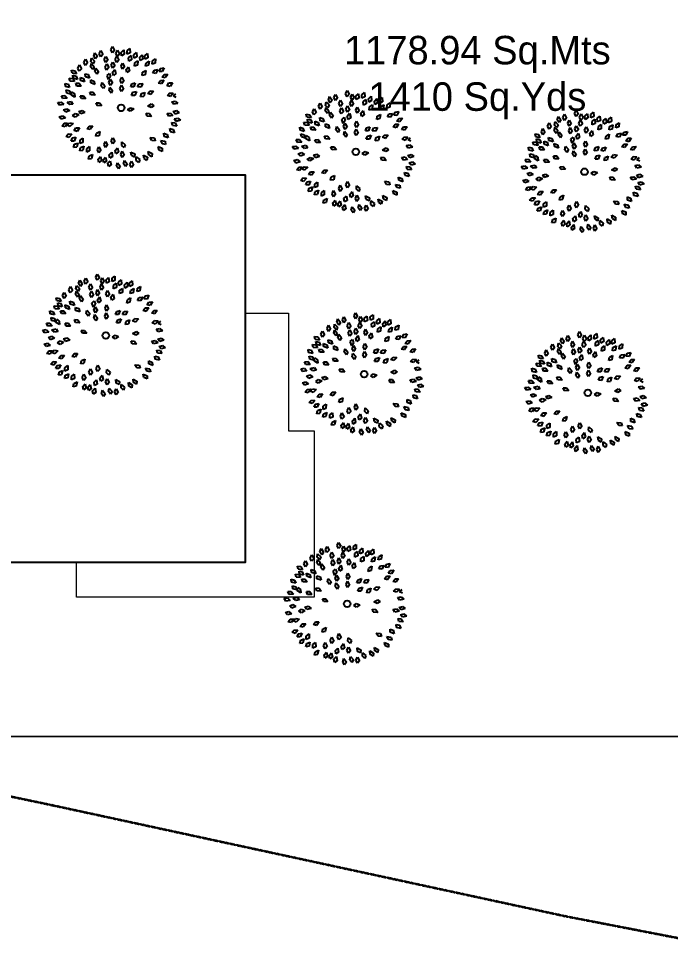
# Model space of a CAD drawing. Header units: millimetres. Extents: x -176651 to 388869, y -469666 to 486614.
# Drawn here: x 226914 to 249795, y 8075 to 40998 of the extents above; entities that cross this region are included whole.
import ezdxf

# ---------------------------------------------------------------- set-up
doc = ezdxf.new("R2010")
doc.units = ezdxf.units.MM
doc.header["$PDMODE"] = 35
doc.header["$PDSIZE"] = 0.1
doc.linetypes.add('HIDDEN', pattern=[9.525, 6.35, -3.175])
doc.linetypes.add('Site boundary$0$DASHDOT', pattern=[25.4, 12.7, -6.35, 0, -6.35])
doc.layers.get('Defpoints').update_dxf_attribs({"color": 252})
doc.layers.add('A- FURNITURE', color=252, linetype='Continuous', lineweight=0)
doc.layers.add('L-TREEEES', color=8, linetype='Continuous', lineweight=25)
for name, color, linetype in [('ad-Dimension', 8, 'Continuous'), ('ad-Plinth', 8, 'Continuous'), ('ad-Plot Areas-Sq.Mts', 8, 'Continuous'), ('ad-Plot Areas-Sq.Yds', 8, 'Continuous'), ('ad-Plot Boundary', 8, 'Continuous'), ('ad-Verandah', 8, 'Continuous')]:
    doc.layers.add(name, color=color, linetype=linetype)
doc.layers.add('Site boundary$0$ad-Site Boundary', color=1, linetype='Site boundary$0$DASHDOT', lineweight=35, true_color=0xff0000)
doc.styles.add('MtX_Century_Gothic', font='GOTHIC.TTF')
doc.styles.get("Standard").update_dxf_attribs({"font": 'arial.ttf'})
doc.dimstyles.new('Copy of A-100-DIM-INT (MM-FT)', dxfattribs={"dimscale": 500, "dimtxt": 2.4, "dimasz": 1, "dimexe": 0, "dimexo": 0, "dimgap": 1, "dimtad": 0, "dimdec": 0, "dimlfac": 0.03937, "dimdsep": 46, "dimlunit": 3, "dimtxsty": 'Standard', "dimblk": 'ARCHTICK', "dimcen": 0.025, "dimclrd": 256, "dimclre": 256, "dimclrt": 256, "dimazin": 2, "dimtfac": 1, "dimtdec": 0, "dimtix": 1, "dimtmove": 2, "dimatfit": 3, "dimldrblk": 'ARCHTICK', "dimfxl": 1, "dimtolj": 1, "dimtzin": 0, "dimarcsym": 0})

# ---------------------------------------------------------------- blocks, each defined once
blk = doc.blocks.new('Site boundary')
at = {"layer": 'Site boundary$0$ad-Site Boundary', "ltscale": 1.5}
blk.add_lwpolyline([(205453, 18161), (228276, 13342), (246130, 9481), (252990, 8151), (266913, 5191), (284265, 1493), (292305, 0), (292377, 8340), (292507, 24173), (292566, 37776), (292507, 61799), (292788, 94821), (292749, 109415), (293081, 117632)], dxfattribs=at)
blk = doc.blocks.new('A$Cbbea0351')
at = {"layer": 'ad-Plot Areas-Sq.Mts', "linetype": 'Continuous', "insert": (-124558, -426869), "char_height": 1000, "width": 9668.74, "attachment_point": 5, "style": 'MtX_Century_Gothic', "bg_fill": 2}
blk.add_mtext('1178.94 Sq.Mts', dxfattribs=at)
at = {"layer": 'ad-Plot Areas-Sq.Yds', "linetype": 'Continuous', "insert": (-124558, -428501), "char_height": 1000, "width": 7884.16, "attachment_point": 5, "style": 'MtX_Century_Gothic', "bg_fill": 2}
blk.add_mtext('1410 Sq.Yds', dxfattribs=at)
blk = doc.blocks.new('zw$A88E')
at = {"layer": 'ad-Plot Boundary', "ltscale": 5}
blk.add_lwpolyline([(-150934, -450816), (-139301, -453272), (-121446, -457132), (-117254, -457945), (-117254, -419409), (-150934, -419409)], close=True, dxfattribs=at)
blk = doc.blocks.new('_ArchTick')
at = {"color": 0, "linetype": 'ByBlock', "const_width": 0.15}
blk.add_lwpolyline([(-0.5, -0.5), (0.5, 0.5)], dxfattribs=at)
blk = doc.blocks.new('*D13')
at = {"layer": 'ad-Dimension', "lineweight": -2, "transparency": 16777216}
for p, q in [((0, 0), (1103, 0)), ((1103, 0), (1103, -1419)), ((1103, -6100), (1103, -4681)), ((0, -6100), (1103, -6100))]:
    blk.add_line(p, q, dxfattribs=at)
at = {"layer": 'Defpoints', "color": 0, "ltscale": 5, "transparency": 16777216}
for p in [(0, 0), (0, -6100), (1103, -6100)]:
    blk.add_point(p, dxfattribs=at)
at = {"layer": 'ad-Dimension', "lineweight": -2, "ltscale": 5, "transparency": 16777216, "xscale": 200, "yscale": 200, "zscale": 200}
for p, rotation in [((1103, 0), 90), ((1103, -6100), 270)]:
    blk.add_blockref('_ArchTick', p, dxfattribs=dict(at, rotation=rotation))
at = {"layer": 'ad-Dimension', "ltscale": 5, "transparency": 16777216, "insert": (1103, -3050), "char_height": 480, "attachment_point": 5, "rotation": 90}
blk.add_mtext("\\A1;20' [6100]", dxfattribs=at)
blk = doc.blocks.new('*D14')
at = {"layer": 'ad-Dimension', "linetype": 'HIDDEN', "lineweight": -2, "transparency": 16777216}
blk.add_line((-6100, 0), (-6100, 1032), dxfattribs=at)
at = {"layer": 'ad-Dimension', "lineweight": -2, "transparency": 16777216}
for p, q in [((-6100, 1032), (-4681, 1032)), ((0, 1032), (-1419, 1032)), ((0, 0), (0, 1032))]:
    blk.add_line(p, q, dxfattribs=at)
at = {"layer": 'Defpoints', "color": 0, "ltscale": 5, "transparency": 16777216}
for p in [(-6100, 1032), (-6100, 0), (0, 0)]:
    blk.add_point(p, dxfattribs=at)
at = {"layer": 'ad-Dimension', "lineweight": -2, "ltscale": 5, "transparency": 16777216, "xscale": 200, "yscale": 200, "zscale": 200, "rotation": 180}
blk.add_blockref('_ArchTick', (-6100, 1032), dxfattribs=at)
at = {"layer": 'ad-Dimension', "lineweight": -2, "ltscale": 5, "transparency": 16777216, "xscale": 200, "yscale": 200, "zscale": 200}
blk.add_blockref('_ArchTick', (0, 1032), dxfattribs=at)
at = {"layer": 'ad-Dimension', "ltscale": 5, "transparency": 16777216, "insert": (-3050, 1032), "char_height": 480, "attachment_point": 5}
blk.add_mtext("\\A1;20' [6100]", dxfattribs=at)
blk = doc.blocks.new('zw$1D4B')
at = {"ltscale": 5}
blk.add_lwpolyline([(36699, -332204), (70379, -332207)], dxfattribs=at)
blk = doc.blocks.new('qerfefr')
at = {"layer": 'L-TREEEES', "color": 70, "ltscale": 1.622888}
for p, q in [((260795.574, 1945721.597, 129.914), (260795.656, 1945721.692, 129.914)), ((260795.656, 1945721.692, 129.914), (260795.689, 1945721.543, 129.914)), ((260795.818, 1945721.563, 129.914), (260795.87, 1945721.677, 129.914)), ((260795.071, 1945721.337, 129.914), (260795.077, 1945721.446, 129.914)), ((260795.209, 1945721.273, 129.914), (260795.071, 1945721.337, 129.914)), ((260795.077, 1945721.446, 129.914), (260795.184, 1945721.395, 129.914)), ((260795.184, 1945721.395, 129.914), (260795.209, 1945721.273, 129.914)), ((260795.311, 1945721.46, 129.914), (260795.393, 1945721.554, 129.914)), ((260795.335, 1945721.344, 129.914), (260795.311, 1945721.46, 129.914)), ((260795.426, 1945721.405, 129.914), (260795.335, 1945721.344, 129.914)), ((260795.393, 1945721.554, 129.914), (260795.426, 1945721.405, 129.914)), ((260795.598, 1945721.482, 129.914), (260795.574, 1945721.597, 129.914)), ((260795.689, 1945721.543, 129.914), (260795.598, 1945721.482, 129.914)), ((260795.756, 1945721.379, 129.914), (260795.82, 1945721.487, 129.914)), ((260795.801, 1945721.27, 129.914), (260795.756, 1945721.379, 129.914)), ((260795.879, 1945721.347, 129.914), (260795.801, 1945721.27, 129.914)), ((260795.875, 1945721.46, 129.914), (260795.818, 1945721.563, 129.914)), ((260795.82, 1945721.487, 129.914), (260795.879, 1945721.347, 129.914)), ((260794.723, 1945720.952, 129.914), (260794.737, 1945721.06, 129.914)), ((260794.857, 1945720.878, 129.914), (260794.723, 1945720.952, 129.914)), ((260794.737, 1945721.06, 129.914), (260794.84, 1945721.003, 129.914)), ((260794.84, 1945721.003, 129.914), (260794.857, 1945720.878, 129.914)), ((260794.931, 1945721.195, 129.914), (260795.041, 1945721.151, 129.914)), ((260794.932, 1945721.085, 129.914), (260794.931, 1945721.195, 129.914)), ((260795.074, 1945721.03, 129.914), (260794.932, 1945721.085, 129.914)), ((260795.041, 1945721.151, 129.914), (260795.074, 1945721.03, 129.914)), ((260795.065, 1945721.155, 129.914), (260795.08, 1945721.263, 129.914)), ((260795.197, 1945721.08, 129.914), (260795.065, 1945721.155, 129.914)), ((260795.08, 1945721.263, 129.914), (260795.182, 1945721.204, 129.914)), ((260795.101, 1945720.969, 129.914), (260795.214, 1945720.935, 129.914)), ((260795.111, 1945720.86, 129.914), (260795.101, 1945720.969, 129.914)), ((260795.182, 1945721.204, 129.914), (260795.197, 1945721.08, 129.914)), ((260795.291, 1945721.015, 129.914), (260795.317, 1945721.121, 129.914)), ((260795.415, 1945720.927, 129.914), (260795.291, 1945721.015, 129.914)), ((260795.317, 1945721.121, 129.914), (260795.413, 1945721.052, 129.914)), ((260795.413, 1945721.052, 129.914), (260795.415, 1945720.927, 129.914)), ((260795.488, 1945721.095, 129.914), (260795.507, 1945721.203, 129.914)), ((260795.618, 1945721.015, 129.914), (260795.488, 1945721.095, 129.914)), ((260795.507, 1945721.203, 129.914), (260795.607, 1945721.14, 129.914)), ((260795.607, 1945721.14, 129.914), (260795.618, 1945721.015, 129.914)), ((260795.616, 1945720.836, 129.914), (260795.643, 1945720.942, 129.914)), ((260795.643, 1945720.942, 129.914), (260795.738, 1945720.872, 129.914)), ((260794.508, 1945720.674, 129.914), (260794.623, 1945720.649, 129.914)), ((260794.527, 1945720.566, 129.914), (260794.508, 1945720.674, 129.914)), ((260794.623, 1945720.649, 129.914), (260794.676, 1945720.536, 129.914)), ((260794.704, 1945720.716, 129.914), (260794.719, 1945720.824, 129.914)), ((260794.837, 1945720.641, 129.914), (260794.704, 1945720.716, 129.914)), ((260794.719, 1945720.824, 129.914), (260794.822, 1945720.765, 129.914)), ((260794.822, 1945720.765, 129.914), (260794.837, 1945720.641, 129.914)), ((260794.836, 1945720.616, 129.914), (260794.882, 1945720.715, 129.914)), ((260794.94, 1945720.506, 129.914), (260794.836, 1945720.616, 129.914)), ((260794.882, 1945720.715, 129.914), (260794.962, 1945720.629, 129.914)), ((260794.962, 1945720.629, 129.914), (260794.94, 1945720.506, 129.914)), ((260795.257, 1945720.818, 129.914), (260795.111, 1945720.86, 129.914)), ((260795.214, 1945720.935, 129.914), (260795.257, 1945720.818, 129.914)), ((260795.74, 1945720.747, 129.914), (260795.616, 1945720.836, 129.914)), ((260795.738, 1945720.872, 129.914), (260795.74, 1945720.747, 129.914)), ((260794.321, 1945720.471, 129.914), (260794.439, 1945720.458, 129.914)), ((260794.351, 1945720.366, 129.914), (260794.321, 1945720.471, 129.914)), ((260794.503, 1945720.351, 129.914), (260794.351, 1945720.366, 129.914)), ((260794.439, 1945720.458, 129.914), (260794.503, 1945720.351, 129.914)), ((260794.676, 1945720.536, 129.914), (260794.527, 1945720.566, 129.914)), ((260794.7, 1945720.297, 129.914), (260794.633, 1945720.403, 129.914)), ((260794.633, 1945720.403, 129.914), (260794.785, 1945720.392, 129.914)), ((260794.817, 1945720.287, 129.914), (260794.7, 1945720.297, 129.914)), ((260794.785, 1945720.392, 129.914), (260794.817, 1945720.287, 129.914)), ((260795.141, 1945720.498, 129.914), (260795.255, 1945720.469, 129.914)), ((260795.155, 1945720.39, 129.914), (260795.141, 1945720.498, 129.914)), ((260795.303, 1945720.353, 129.914), (260795.155, 1945720.39, 129.914)), ((260795.255, 1945720.469, 129.914), (260795.303, 1945720.353, 129.914)), ((260795.498, 1945720.537, 129.914), (260795.61, 1945720.5, 129.914)), ((260795.505, 1945720.428, 129.914), (260795.498, 1945720.537, 129.914)), ((260795.65, 1945720.382, 129.914), (260795.505, 1945720.428, 129.914)), ((260795.61, 1945720.5, 129.914), (260795.65, 1945720.382, 129.914)), ((260794.237, 1945719.982, 129.914), (260794.355, 1945719.986, 129.914)), ((260794.282, 1945719.882, 129.914), (260794.237, 1945719.982, 129.914)), ((260794.355, 1945719.986, 129.914), (260794.434, 1945719.888, 129.914)), ((260794.444, 1945720.172, 129.914), (260794.561, 1945720.184, 129.914)), ((260794.495, 1945720.075, 129.914), (260794.444, 1945720.172, 129.914)), ((260794.646, 1945720.092, 129.914), (260794.495, 1945720.075, 129.914)), ((260794.561, 1945720.184, 129.914), (260794.646, 1945720.092, 129.914)), ((260794.947, 1945719.983, 129.914), (260795.065, 1945719.986, 129.914)), ((260794.99, 1945719.883, 129.914), (260794.947, 1945719.983, 129.914)), ((260795.065, 1945719.986, 129.914), (260795.143, 1945719.888, 129.914)), ((260794.247, 1945719.639, 129.914), (260794.337, 1945719.715, 129.914)), ((260794.344, 1945719.588, 129.914), (260794.247, 1945719.639, 129.914)), ((260794.434, 1945719.888, 129.914), (260794.282, 1945719.882, 129.914)), ((260794.337, 1945719.715, 129.914), (260794.459, 1945719.687, 129.914)), ((260794.459, 1945719.687, 129.914), (260794.344, 1945719.588, 129.914)), ((260794.424, 1945719.626, 129.914), (260794.528, 1945719.682, 129.914)), ((260794.508, 1945719.556, 129.914), (260794.424, 1945719.626, 129.914)), ((260794.641, 1945719.63, 129.914), (260794.508, 1945719.556, 129.914)), ((260794.528, 1945719.682, 129.914), (260794.641, 1945719.63, 129.914)), ((260794.701, 1945719.906, 129.914), (260794.813, 1945719.944, 129.914)), ((260794.773, 1945719.823, 129.914), (260794.701, 1945719.906, 129.914)), ((260794.917, 1945719.873, 129.914), (260794.773, 1945719.823, 129.914)), ((260794.813, 1945719.944, 129.914), (260794.917, 1945719.873, 129.914)), ((260795.143, 1945719.888, 129.914), (260794.99, 1945719.883, 129.914)), ((260794.284, 1945719.25, 129.914), (260794.382, 1945719.315, 129.914)), ((260794.382, 1945719.315, 129.914), (260794.5, 1945719.273, 129.914)), ((260794.608, 1945719.374, 129.914), (260794.699, 1945719.448, 129.914)), ((260794.703, 1945719.321, 129.914), (260794.608, 1945719.374, 129.914)), ((260794.699, 1945719.448, 129.914), (260794.821, 1945719.418, 129.914)), ((260794.821, 1945719.418, 129.914), (260794.703, 1945719.321, 129.914)), ((260795.072, 1945719.315, 129.914), (260795.165, 1945719.388, 129.914)), ((260795.167, 1945719.26, 129.914), (260795.072, 1945719.315, 129.914)), ((260795.165, 1945719.388, 129.914), (260795.286, 1945719.355, 129.914)), ((260795.286, 1945719.355, 129.914), (260795.167, 1945719.26, 129.914)), ((260794.5, 1945719.273, 129.914), (260794.373, 1945719.188, 129.914))]:
    blk.add_line(p, q, dxfattribs=at)
at = {"layer": 'L-TREEEES', "color": 104, "ltscale": 1.622888}
for p, q in [((260795.87, 1945721.677, 129.914), (260795.944, 1945721.544, 129.914)), ((260795.962, 1945721.719, 129.914), (260796.032, 1945721.823, 129.914)), ((260796, 1945721.608, 129.914), (260795.962, 1945721.719, 129.914)), ((260796.083, 1945721.68, 129.914), (260796, 1945721.608, 129.914)), ((260796.032, 1945721.823, 129.914), (260796.083, 1945721.68, 129.914)), ((260796.173, 1945721.748, 129.914), (260796.255, 1945721.842, 129.914)), ((260796.197, 1945721.633, 129.914), (260796.173, 1945721.748, 129.914)), ((260796.288, 1945721.694, 129.914), (260796.197, 1945721.633, 129.914)), ((260796.255, 1945721.842, 129.914), (260796.288, 1945721.694, 129.914)), ((260795.855, 1945721.186, 129.914), (260795.92, 1945721.293, 129.914)), ((260795.944, 1945721.544, 129.914), (260795.875, 1945721.46, 129.914)), ((260795.92, 1945721.293, 129.914), (260795.978, 1945721.152, 129.914)), ((260796.247, 1945721.244, 129.914), (260796.329, 1945721.339, 129.914)), ((260796.283, 1945721.505, 129.914), (260796.365, 1945721.6, 129.914)), ((260796.307, 1945721.39, 129.914), (260796.283, 1945721.505, 129.914)), ((260796.398, 1945721.451, 129.914), (260796.307, 1945721.39, 129.914)), ((260796.329, 1945721.339, 129.914), (260796.362, 1945721.19, 129.914)), ((260796.365, 1945721.6, 129.914), (260796.398, 1945721.451, 129.914)), ((260795.898, 1945721.076, 129.914), (260795.855, 1945721.186, 129.914)), ((260795.978, 1945721.152, 129.914), (260795.898, 1945721.076, 129.914)), ((260796.237, 1945720.939, 129.914), (260796.335, 1945720.988, 129.914)), ((260796.271, 1945721.129, 129.914), (260796.247, 1945721.244, 129.914)), ((260796.362, 1945721.19, 129.914), (260796.271, 1945721.129, 129.914)), ((260796.335, 1945720.988, 129.914), (260796.344, 1945720.87, 129.914)), ((260795.94, 1945720.635, 129.914), (260796, 1945720.745, 129.914)), ((260795.989, 1945720.528, 129.914), (260795.94, 1945720.635, 129.914)), ((260796, 1945720.745, 129.914), (260796.065, 1945720.607, 129.914)), ((260796.234, 1945720.683, 129.914), (260796.31, 1945720.782, 129.914)), ((260796.265, 1945720.569, 129.914), (260796.234, 1945720.683, 129.914)), ((260796.25, 1945720.787, 129.914), (260796.237, 1945720.939, 129.914)), ((260796.344, 1945720.87, 129.914), (260796.25, 1945720.787, 129.914)), ((260796.352, 1945720.636, 129.914), (260796.265, 1945720.569, 129.914)), ((260796.31, 1945720.782, 129.914), (260796.352, 1945720.636, 129.914)), ((260796.065, 1945720.607, 129.914), (260795.989, 1945720.528, 129.914)), ((260795.614, 1945720.107, 129.914), (260795.729, 1945720.082, 129.914)), ((260795.633, 1945720, 129.914), (260795.614, 1945720.107, 129.914)), ((260795.782, 1945719.969, 129.914), (260795.633, 1945720, 129.914)), ((260795.729, 1945720.082, 129.914), (260795.782, 1945719.969, 129.914)), ((260794.373, 1945719.188, 129.914), (260794.284, 1945719.25, 129.914)), ((260794.41, 1945719.051, 129.914), (260794.486, 1945719.142, 129.914)), ((260794.514, 1945719.018, 129.914), (260794.41, 1945719.051, 129.914)), ((260794.486, 1945719.142, 129.914), (260794.611, 1945719.135, 129.914)), ((260794.611, 1945719.135, 129.914), (260794.514, 1945719.018, 129.914)), ((260794.69, 1945718.884, 129.914), (260794.725, 1945718.996, 129.914)), ((260794.439, 1945718.805, 129.914), (260794.499, 1945718.906, 129.914)), ((260794.547, 1945718.788, 129.914), (260794.439, 1945718.805, 129.914)), ((260794.499, 1945718.906, 129.914), (260794.623, 1945718.92, 129.914)), ((260794.623, 1945718.92, 129.914), (260794.547, 1945718.788, 129.914)), ((260794.616, 1945718.635, 129.914), (260794.672, 1945718.738, 129.914)), ((260794.672, 1945718.738, 129.914), (260794.796, 1945718.757, 129.914)), ((260794.799, 1945718.893, 129.914), (260794.69, 1945718.884, 129.914)), ((260794.796, 1945718.757, 129.914), (260794.725, 1945718.622, 129.914)), ((260794.725, 1945718.622, 129.914), (260794.616, 1945718.635, 129.914))]:
    blk.add_line(p, q, dxfattribs=at)
at = {"layer": 'L-TREEEES', "color": 96, "ltscale": 1.622888}
for p, q in [((260796.604, 1945721.774, 129.914), (260796.686, 1945721.869, 129.914)), ((260796.628, 1945721.659, 129.914), (260796.604, 1945721.774, 129.914)), ((260796.719, 1945721.72, 129.914), (260796.628, 1945721.659, 129.914)), ((260796.686, 1945721.869, 129.914), (260796.719, 1945721.72, 129.914)), ((260796.738, 1945721.606, 129.914), (260796.821, 1945721.7, 129.914)), ((260796.762, 1945721.49, 129.914), (260796.738, 1945721.606, 129.914)), ((260796.821, 1945721.7, 129.914), (260796.853, 1945721.551, 129.914)), ((260796.926, 1945721.591, 129.914), (260797.037, 1945721.65, 129.914)), ((260797.037, 1945721.65, 129.914), (260797.015, 1945721.5, 129.914)), ((260797.145, 1945721.591, 129.914), (260797.26, 1945721.641, 129.914)), ((260797.26, 1945721.641, 129.914), (260797.226, 1945721.493, 129.914)), ((260796.47, 1945721.247, 129.914), (260796.551, 1945721.342, 129.914)), ((260796.551, 1945721.342, 129.914), (260796.585, 1945721.193, 129.914)), ((260796.66, 1945721.405, 129.914), (260796.743, 1945721.499, 129.914)), ((260796.683, 1945721.29, 129.914), (260796.66, 1945721.405, 129.914)), ((260796.774, 1945721.35, 129.914), (260796.683, 1945721.29, 129.914)), ((260796.743, 1945721.499, 129.914), (260796.774, 1945721.35, 129.914)), ((260796.853, 1945721.551, 129.914), (260796.762, 1945721.49, 129.914)), ((260796.908, 1945721.475, 129.914), (260796.926, 1945721.591, 129.914)), ((260797.015, 1945721.5, 129.914), (260796.908, 1945721.475, 129.914)), ((260797.102, 1945721.225, 129.914), (260797.127, 1945721.34, 129.914)), ((260797.117, 1945721.477, 129.914), (260797.145, 1945721.591, 129.914)), ((260797.226, 1945721.493, 129.914), (260797.117, 1945721.477, 129.914)), ((260797.127, 1945721.34, 129.914), (260797.24, 1945721.393, 129.914)), ((260797.24, 1945721.393, 129.914), (260797.21, 1945721.243, 129.914)), ((260797.31, 1945721.279, 129.914), (260797.33, 1945721.395, 129.914)), ((260797.417, 1945721.302, 129.914), (260797.31, 1945721.279, 129.914)), ((260797.33, 1945721.395, 129.914), (260797.442, 1945721.452, 129.914)), ((260797.442, 1945721.452, 129.914), (260797.417, 1945721.302, 129.914)), ((260797.509, 1945721.259, 129.914), (260797.619, 1945721.32, 129.914)), ((260796.453, 1945720.881, 129.914), (260796.454, 1945720.999, 129.914)), ((260796.454, 1945720.999, 129.914), (260796.554, 1945721.074, 129.914)), ((260796.495, 1945721.132, 129.914), (260796.47, 1945721.247, 129.914)), ((260796.585, 1945721.193, 129.914), (260796.495, 1945721.132, 129.914)), ((260796.554, 1945721.074, 129.914), (260796.555, 1945720.922, 129.914)), ((260796.792, 1945721.122, 129.914), (260796.875, 1945721.216, 129.914)), ((260796.817, 1945721.007, 129.914), (260796.792, 1945721.122, 129.914)), ((260796.908, 1945721.068, 129.914), (260796.817, 1945721.007, 129.914)), ((260796.875, 1945721.216, 129.914), (260796.908, 1945721.068, 129.914)), ((260796.934, 1945720.853, 129.914), (260796.939, 1945720.97, 129.914)), ((260796.939, 1945720.97, 129.914), (260797.042, 1945721.041, 129.914)), ((260797.042, 1945721.041, 129.914), (260797.037, 1945720.889, 129.914)), ((260797.21, 1945721.243, 129.914), (260797.102, 1945721.225, 129.914)), ((260797.254, 1945721.004, 129.914), (260797.292, 1945721.115, 129.914)), ((260797.363, 1945721.01, 129.914), (260797.254, 1945721.004, 129.914)), ((260797.292, 1945721.115, 129.914), (260797.411, 1945721.154, 129.914)), ((260797.411, 1945721.154, 129.914), (260797.363, 1945721.01, 129.914)), ((260797.493, 1945721.142, 129.914), (260797.509, 1945721.259, 129.914)), ((260797.599, 1945721.168, 129.914), (260797.493, 1945721.142, 129.914)), ((260796.555, 1945720.922, 129.914), (260796.453, 1945720.881, 129.914)), ((260796.636, 1945720.647, 129.914), (260796.718, 1945720.741, 129.914)), ((260796.66, 1945720.531, 129.914), (260796.636, 1945720.647, 129.914)), ((260796.718, 1945720.741, 129.914), (260796.751, 1945720.592, 129.914)), ((260797.037, 1945720.889, 129.914), (260796.934, 1945720.853, 129.914)), ((260797.422, 1945720.616, 129.914), (260797.468, 1945720.725, 129.914)), ((260797.531, 1945720.614, 129.914), (260797.422, 1945720.616, 129.914)), ((260797.468, 1945720.725, 129.914), (260797.59, 1945720.755, 129.914)), ((260796.162, 1945720.41, 129.914), (260796.223, 1945720.519, 129.914)), ((260796.209, 1945720.302, 129.914), (260796.162, 1945720.41, 129.914)), ((260796.286, 1945720.38, 129.914), (260796.209, 1945720.302, 129.914)), ((260796.223, 1945720.519, 129.914), (260796.286, 1945720.38, 129.914)), ((260796.551, 1945720.379, 129.914), (260796.633, 1945720.473, 129.914)), ((260796.576, 1945720.263, 129.914), (260796.551, 1945720.379, 129.914)), ((260796.666, 1945720.324, 129.914), (260796.576, 1945720.263, 129.914)), ((260796.633, 1945720.473, 129.914), (260796.666, 1945720.324, 129.914)), ((260796.751, 1945720.592, 129.914), (260796.66, 1945720.531, 129.914)), ((260796.93, 1945720.332, 129.914), (260796.999, 1945720.428, 129.914)), ((260797.036, 1945720.306, 129.914), (260796.93, 1945720.332, 129.914)), ((260796.999, 1945720.428, 129.914), (260797.124, 1945720.431, 129.914)), ((260797.124, 1945720.431, 129.914), (260797.036, 1945720.306, 129.914)), ((260797.164, 1945720.272, 129.914), (260797.247, 1945720.355, 129.914)), ((260797.247, 1945720.355, 129.914), (260797.371, 1945720.338, 129.914)), ((260797.371, 1945720.338, 129.914), (260797.265, 1945720.229, 129.914)), ((260796.883, 1945720.041, 129.914), (260796.957, 1945720.133, 129.914)), ((260796.988, 1945720.009, 129.914), (260796.883, 1945720.041, 129.914)), ((260796.957, 1945720.133, 129.914), (260797.082, 1945720.129, 129.914)), ((260797.082, 1945720.129, 129.914), (260796.988, 1945720.009, 129.914)), ((260797.265, 1945720.229, 129.914), (260797.164, 1945720.272, 129.914)), ((260797.174, 1945719.905, 129.914), (260797.233, 1945720.007, 129.914)), ((260797.233, 1945720.007, 129.914), (260797.358, 1945720.021, 129.914)), ((260797.358, 1945720.021, 129.914), (260797.282, 1945719.889, 129.914)), ((260796.619, 1945719.595, 129.914), (260796.731, 1945719.633, 129.914)), ((260796.731, 1945719.633, 129.914), (260796.834, 1945719.562, 129.914)), ((260796.69, 1945719.512, 129.914), (260796.619, 1945719.595, 129.914)), ((260796.834, 1945719.562, 129.914), (260796.69, 1945719.512, 129.914)), ((260797.22, 1945719.189, 129.914), (260797.215, 1945719.298, 129.914)), ((260797.215, 1945719.298, 129.914), (260797.326, 1945719.259, 129.914)), ((260797.334, 1945719.526, 129.914), (260797.481, 1945719.564, 129.914)), ((260797.431, 1945719.447, 129.914), (260797.334, 1945719.526, 129.914)), ((260797.545, 1945719.475, 129.914), (260797.431, 1945719.447, 129.914)), ((260797.481, 1945719.564, 129.914), (260797.545, 1945719.475, 129.914)), ((260794.725, 1945718.996, 129.914), (260794.842, 1945719.039, 129.914)), ((260794.842, 1945719.039, 129.914), (260794.799, 1945718.893, 129.914)), ((260795.297, 1945718.98, 129.914), (260795.352, 1945719.084, 129.914)), ((260795.406, 1945718.969, 129.914), (260795.297, 1945718.98, 129.914)), ((260795.352, 1945719.084, 129.914), (260795.476, 1945719.104, 129.914)), ((260795.476, 1945719.104, 129.914), (260795.406, 1945718.969, 129.914)), ((260797.365, 1945719.14, 129.914), (260797.22, 1945719.189, 129.914)), ((260797.326, 1945719.259, 129.914), (260797.365, 1945719.14, 129.914)), ((260794.841, 1945718.528, 129.914), (260794.869, 1945718.642, 129.914)), ((260794.869, 1945718.642, 129.914), (260794.984, 1945718.691, 129.914)), ((260794.984, 1945718.691, 129.914), (260794.949, 1945718.543, 129.914)), ((260795.497, 1945718.625, 129.914), (260795.579, 1945718.72, 129.914)), ((260795.579, 1945718.72, 129.914), (260795.612, 1945718.571, 129.914)), ((260795.776, 1945718.681, 129.914), (260795.858, 1945718.776, 129.914)), ((260795.8, 1945718.566, 129.914), (260795.776, 1945718.681, 129.914)), ((260795.858, 1945718.776, 129.914), (260795.891, 1945718.627, 129.914)), ((260794.832, 1945718.275, 129.914), (260794.886, 1945718.379, 129.914)), ((260794.949, 1945718.543, 129.914), (260794.841, 1945718.528, 129.914)), ((260794.886, 1945718.379, 129.914), (260795.01, 1945718.399, 129.914)), ((260795.01, 1945718.399, 129.914), (260794.94, 1945718.264, 129.914)), ((260795.22, 1945718.505, 129.914), (260795.303, 1945718.6, 129.914)), ((260795.245, 1945718.39, 129.914), (260795.22, 1945718.505, 129.914)), ((260795.336, 1945718.451, 129.914), (260795.245, 1945718.39, 129.914)), ((260795.303, 1945718.6, 129.914), (260795.336, 1945718.451, 129.914)), ((260795.521, 1945718.51, 129.914), (260795.497, 1945718.625, 129.914)), ((260795.612, 1945718.571, 129.914), (260795.521, 1945718.51, 129.914)), ((260795.891, 1945718.627, 129.914), (260795.8, 1945718.566, 129.914)), ((260795.816, 1945718.205, 129.914), (260795.818, 1945718.323, 129.914)), ((260795.818, 1945718.323, 129.914), (260795.919, 1945718.398, 129.914)), ((260795.919, 1945718.398, 129.914), (260795.918, 1945718.245, 129.914)), ((260796.087, 1945718.436, 129.914), (260796.13, 1945718.553, 129.914)), ((260796.15, 1945718.337, 129.914), (260796.087, 1945718.436, 129.914)), ((260796.13, 1945718.553, 129.914), (260796.213, 1945718.425, 129.914)), ((260796.213, 1945718.425, 129.914), (260796.15, 1945718.337, 129.914)), ((260794.94, 1945718.264, 129.914), (260794.832, 1945718.275, 129.914)), ((260795.156, 1945718.072, 129.914), (260795.161, 1945718.19, 129.914)), ((260795.259, 1945718.109, 129.914), (260795.156, 1945718.072, 129.914)), ((260795.161, 1945718.19, 129.914), (260795.264, 1945718.261, 129.914)), ((260795.264, 1945718.261, 129.914), (260795.259, 1945718.109, 129.914)), ((260795.318, 1945718.005, 129.914), (260795.326, 1945718.122, 129.914)), ((260795.422, 1945718.039, 129.914), (260795.318, 1945718.005, 129.914)), ((260795.326, 1945718.122, 129.914), (260795.43, 1945718.191, 129.914)), ((260795.43, 1945718.191, 129.914), (260795.422, 1945718.039, 129.914)), ((260795.452, 1945717.957, 129.914), (260795.558, 1945718.023, 129.914)), ((260795.558, 1945718.023, 129.914), (260795.546, 1945717.871, 129.914)), ((260795.567, 1945718.117, 129.914), (260795.581, 1945718.234, 129.914)), ((260795.672, 1945718.145, 129.914), (260795.567, 1945718.117, 129.914)), ((260795.581, 1945718.234, 129.914), (260795.689, 1945718.297, 129.914)), ((260795.689, 1945718.297, 129.914), (260795.672, 1945718.145, 129.914)), ((260795.918, 1945718.245, 129.914), (260795.816, 1945718.205, 129.914)), ((260795.971, 1945718.137, 129.914), (260796.053, 1945718.232, 129.914)), ((260795.995, 1945718.022, 129.914), (260795.971, 1945718.137, 129.914)), ((260796.086, 1945718.083, 129.914), (260795.995, 1945718.022, 129.914)), ((260796.053, 1945718.232, 129.914), (260796.086, 1945718.083, 129.914))]:
    blk.add_line(p, q, dxfattribs=at)
at = {"layer": 'L-TREEEES', "color": 98, "ltscale": 1.622888}
for p, q in [((260797.619, 1945721.32, 129.914), (260797.599, 1945721.168, 129.914)), ((260797.695, 1945721.259, 129.914), (260797.808, 1945721.314, 129.914)), ((260797.808, 1945721.314, 129.914), (260797.78, 1945721.164, 129.914)), ((260797.624, 1945720.906, 129.914), (260797.673, 1945721.014, 129.914)), ((260797.672, 1945721.144, 129.914), (260797.695, 1945721.259, 129.914)), ((260797.78, 1945721.164, 129.914), (260797.672, 1945721.144, 129.914)), ((260797.673, 1945721.014, 129.914), (260797.795, 1945721.042, 129.914)), ((260797.795, 1945721.042, 129.914), (260797.733, 1945720.902, 129.914)), ((260797.869, 1945720.909, 129.914), (260797.912, 1945721.019, 129.914)), ((260797.912, 1945721.019, 129.914), (260798.033, 1945721.052, 129.914)), ((260798.033, 1945721.052, 129.914), (260797.978, 1945720.91, 129.914)), ((260797.59, 1945720.755, 129.914), (260797.531, 1945720.614, 129.914)), ((260797.733, 1945720.902, 129.914), (260797.624, 1945720.906, 129.914)), ((260797.807, 1945720.606, 129.914), (260797.89, 1945720.689, 129.914)), ((260797.978, 1945720.91, 129.914), (260797.869, 1945720.909, 129.914)), ((260797.89, 1945720.689, 129.914), (260798.014, 1945720.672, 129.914)), ((260798.014, 1945720.672, 129.914), (260797.907, 1945720.563, 129.914)), ((260798.036, 1945720.6, 129.914), (260798.115, 1945720.688, 129.914)), ((260798.115, 1945720.688, 129.914), (260798.239, 1945720.678, 129.914)), ((260798.239, 1945720.678, 129.914), (260798.139, 1945720.563, 129.914)), ((260797.907, 1945720.563, 129.914), (260797.807, 1945720.606, 129.914)), ((260797.904, 1945720.21, 129.914), (260797.997, 1945720.283, 129.914)), ((260797.997, 1945720.283, 129.914), (260798.118, 1945720.252, 129.914)), ((260798.139, 1945720.563, 129.914), (260798.036, 1945720.6, 129.914)), ((260798.088, 1945720.372, 129.914), (260798.179, 1945720.446, 129.914)), ((260798.184, 1945720.319, 129.914), (260798.088, 1945720.372, 129.914)), ((260798.179, 1945720.446, 129.914), (260798.301, 1945720.417, 129.914)), ((260798.301, 1945720.417, 129.914), (260798.184, 1945720.319, 129.914)), ((260797.45, 1945719.958, 129.914), (260797.55, 1945720.02, 129.914)), ((260797.538, 1945719.893, 129.914), (260797.45, 1945719.958, 129.914)), ((260797.667, 1945719.975, 129.914), (260797.538, 1945719.893, 129.914)), ((260797.55, 1945720.02, 129.914), (260797.667, 1945719.975, 129.914)), ((260798, 1945720.156, 129.914), (260797.904, 1945720.21, 129.914)), ((260798.118, 1945720.252, 129.914), (260798, 1945720.156, 129.914)), ((260798.173, 1945720.04, 129.914), (260798.264, 1945720.116, 129.914)), ((260798.27, 1945719.989, 129.914), (260798.173, 1945720.04, 129.914)), ((260798.264, 1945720.116, 129.914), (260798.385, 1945720.088, 129.914)), ((260798.385, 1945720.088, 129.914), (260798.27, 1945719.989, 129.914)), ((260797.282, 1945719.889, 129.914), (260797.174, 1945719.905, 129.914)), ((260798.099, 1945719.708, 129.914), (260798.199, 1945719.772, 129.914)), ((260798.188, 1945719.645, 129.914), (260798.099, 1945719.708, 129.914)), ((260798.316, 1945719.728, 129.914), (260798.188, 1945719.645, 129.914)), ((260798.199, 1945719.772, 129.914), (260798.316, 1945719.728, 129.914)), ((260798.296, 1945719.633, 129.914), (260798.402, 1945719.685, 129.914)), ((260798.378, 1945719.56, 129.914), (260798.296, 1945719.633, 129.914)), ((260798.185, 1945719.455, 129.914), (260798.303, 1945719.447, 129.914)), ((260798.219, 1945719.351, 129.914), (260798.185, 1945719.455, 129.914)), ((260798.372, 1945719.343, 129.914), (260798.219, 1945719.351, 129.914)), ((260798.303, 1945719.447, 129.914), (260798.372, 1945719.343, 129.914)), ((260797.917, 1945719.095, 129.914), (260798.034, 1945719.084, 129.914)), ((260797.948, 1945718.99, 129.914), (260797.917, 1945719.095, 129.914)), ((260798.1, 1945718.978, 129.914), (260797.948, 1945718.99, 129.914)), ((260798.034, 1945719.084, 129.914), (260798.1, 1945718.978, 129.914)), ((260798.142, 1945719.109, 129.914), (260798.26, 1945719.111, 129.914)), ((260798.184, 1945719.008, 129.914), (260798.142, 1945719.109, 129.914)), ((260798.336, 1945719.012, 129.914), (260798.184, 1945719.008, 129.914)), ((260798.26, 1945719.111, 129.914), (260798.336, 1945719.012, 129.914)), ((260797.997, 1945718.638, 129.914), (260797.998, 1945718.748, 129.914)), ((260798.138, 1945718.581, 129.914), (260797.997, 1945718.638, 129.914)), ((260797.998, 1945718.748, 129.914), (260798.107, 1945718.703, 129.914)), ((260798.107, 1945718.703, 129.914), (260798.138, 1945718.581, 129.914)), ((260798.12, 1945718.848, 129.914), (260798.238, 1945718.847, 129.914)), ((260798.16, 1945718.746, 129.914), (260798.12, 1945718.848, 129.914)), ((260798.312, 1945718.746, 129.914), (260798.16, 1945718.746, 129.914)), ((260798.238, 1945718.847, 129.914), (260798.312, 1945718.746, 129.914)), ((260797.158, 1945718.325, 129.914), (260797.122, 1945718.445, 129.914)), ((260797.122, 1945718.445, 129.914), (260797.265, 1945718.393, 129.914)), ((260797.268, 1945718.283, 129.914), (260797.158, 1945718.325, 129.914)), ((260797.265, 1945718.393, 129.914), (260797.268, 1945718.283, 129.914)), ((260797.604, 1945718.351, 129.914), (260797.632, 1945718.457, 129.914)), ((260797.728, 1945718.262, 129.914), (260797.604, 1945718.351, 129.914)), ((260797.632, 1945718.457, 129.914), (260797.727, 1945718.387, 129.914)), ((260797.727, 1945718.387, 129.914), (260797.728, 1945718.262, 129.914)), ((260797.864, 1945718.452, 129.914), (260797.878, 1945718.561, 129.914)), ((260797.997, 1945718.378, 129.914), (260797.864, 1945718.452, 129.914)), ((260797.878, 1945718.561, 129.914), (260797.981, 1945718.502, 129.914)), ((260797.981, 1945718.502, 129.914), (260797.997, 1945718.378, 129.914)), ((260796.325, 1945718.002, 129.914), (260796.337, 1945718.127, 129.914)), ((260796.411, 1945717.922, 129.914), (260796.325, 1945718.002, 129.914)), ((260796.337, 1945718.127, 129.914), (260796.45, 1945718.025, 129.914)), ((260796.45, 1945718.025, 129.914), (260796.411, 1945717.922, 129.914)), ((260796.916, 1945717.856, 129.914), (260796.929, 1945717.981, 129.914)), ((260796.929, 1945717.981, 129.914), (260797.042, 1945717.878, 129.914)), ((260797.314, 1945717.931, 129.914), (260797.315, 1945718.056, 129.914)), ((260797.315, 1945718.056, 129.914), (260797.437, 1945717.965, 129.914)), ((260797.48, 1945718.118, 129.914), (260797.456, 1945718.241, 129.914)), ((260797.456, 1945718.241, 129.914), (260797.594, 1945718.175, 129.914)), ((260797.586, 1945718.066, 129.914), (260797.48, 1945718.118, 129.914)), ((260797.594, 1945718.175, 129.914), (260797.586, 1945718.066, 129.914)), ((260795.441, 1945717.84, 129.914), (260795.452, 1945717.957, 129.914)), ((260795.546, 1945717.871, 129.914), (260795.441, 1945717.84, 129.914)), ((260795.722, 1945717.778, 129.914), (260795.789, 1945717.883, 129.914)), ((260795.763, 1945717.667, 129.914), (260795.722, 1945717.778, 129.914)), ((260795.844, 1945717.741, 129.914), (260795.763, 1945717.667, 129.914)), ((260795.789, 1945717.883, 129.914), (260795.844, 1945717.741, 129.914)), ((260795.979, 1945717.788, 129.914), (260796.042, 1945717.897, 129.914)), ((260796.026, 1945717.68, 129.914), (260795.979, 1945717.788, 129.914)), ((260796.103, 1945717.757, 129.914), (260796.026, 1945717.68, 129.914)), ((260796.042, 1945717.897, 129.914), (260796.103, 1945717.757, 129.914)), ((260796.188, 1945717.716, 129.914), (260796.27, 1945717.81, 129.914)), ((260796.212, 1945717.6, 129.914), (260796.188, 1945717.716, 129.914)), ((260796.303, 1945717.661, 129.914), (260796.212, 1945717.6, 129.914)), ((260796.27, 1945717.81, 129.914), (260796.303, 1945717.661, 129.914)), ((260796.44, 1945717.791, 129.914), (260796.476, 1945717.91, 129.914)), ((260796.509, 1945717.695, 129.914), (260796.44, 1945717.791, 129.914)), ((260796.476, 1945717.91, 129.914), (260796.567, 1945717.788, 129.914)), ((260796.567, 1945717.788, 129.914), (260796.509, 1945717.695, 129.914)), ((260796.723, 1945717.78, 129.914), (260796.74, 1945717.904, 129.914)), ((260796.806, 1945717.696, 129.914), (260796.723, 1945717.78, 129.914)), ((260796.74, 1945717.904, 129.914), (260796.849, 1945717.796, 129.914)), ((260796.849, 1945717.796, 129.914), (260796.806, 1945717.696, 129.914)), ((260797.003, 1945717.776, 129.914), (260796.916, 1945717.856, 129.914)), ((260797.042, 1945717.878, 129.914), (260797.003, 1945717.776, 129.914)), ((260797.408, 1945717.86, 129.914), (260797.314, 1945717.931, 129.914)), ((260797.437, 1945717.965, 129.914), (260797.408, 1945717.86, 129.914))]:
    blk.add_line(p, q, dxfattribs=at)
at = {"layer": 'L-TREEEES', "color": 96, "ltscale": 1.622888}
blk.add_circle((260796.41, 1945719.71, 129.914), 0.116, dxfattribs=at)
blk = doc.blocks.new('zw$1761')
at = {"color": 6, "xscale": 39.3712485404797, "yscale": 39.3712485404797, "zscale": 39.3712485404797, "rotation": 15.20137085992779}
for p in [(10180529.2, -76620655.6, 14432.5), (10180853.7, -76620716.3, 34011.3), (10181170.2, -76620743.7, 33987.9), (10180508.2, -76620970.2, 34006.2), (10180865.3, -76621023.6, 33988.5), (10181174.8, -76621049.6, 33966.2), (10180841.9, -76621341.2, 34000.7)]:
    blk.add_blockref('qerfefr', p, dxfattribs=at)
blk = doc.blocks.new('zw$F00C')
at = {"layer": 'ad-Plinth', "ltscale": 5}
blk.add_lwpolyline([(0, 13620), (12120, 13620), (12120, 0), (0, 0), (0, 4745), (2830, 4745), (2830, 8645), (0, 8645)], close=True, dxfattribs=at)
at = {"layer": 'ad-Verandah', "lineweight": 9}
for points in [[(0, 13620), (-1520, 13620), (-1520, 8645), (0, 8645)], [(6195, 0), (12120, 0), (12120, 8760), (13640, 8760), (13640, 4630), (14550, 4630), (14550, -1210), (6195, -1210)]]:
    blk.add_lwpolyline(points, close=True, dxfattribs=at)
at = {"layer": 'ad-Dimension'}
dim = blk.add_linear_dim(base=(-6100, 1031.8), p1=(0, 0), p2=(-6100, 0), dimstyle='Copy of A-100-DIM-INT (MM-FT)', override={"dimscale": 200}, dxfattribs=at)
dim.commit()
dim.dimension.update_dxf_attribs({"geometry": '*D14', "text_midpoint": (-3050, 1031.8)})
dim = blk.add_linear_dim(base=(1102.9, -6100), p1=(0, 0), p2=(0, -6100), angle=90, dimstyle='Copy of A-100-DIM-INT (MM-FT)', override={"dimscale": 200}, dxfattribs=at)
dim.commit()
dim.dimension.update_dxf_attribs({"geometry": '*D13', "text_midpoint": (1102.9, -3050)})
blk = doc.blocks.new('zw$898C')
at = {"layer": 'ad-Plinth', "ltscale": 5}
blk.add_blockref('zw$F00C', (30903, -406861), dxfattribs=at)

msp = doc.modelspace()

# ---------------------------------------------------------------- block references
at = {"ltscale": 5}
msp.add_blockref('A$Cbbea0351', (367577, 466614), dxfattribs=at)

# ---------------------------------------------------------------- next in the draw order: block references
msp.add_blockref('Site boundary', (0, 0))
for name, p in [('zw$898C', (191839, 428759)), ('zw$1D4B', (179944, 348002))]:
    msp.add_blockref(name, p, dxfattribs=at)
at = {"layer": 'A- FURNITURE', "color": 6, "xscale": 25.39807961885639, "yscale": 25.39807961885639, "zscale": 25.39807961885639}
msp.add_blockref('zw$1761', (173127, 121263), dxfattribs=at)
at = {"layer": 'ad-Plot Boundary', "ltscale": 5}
msp.add_blockref('zw$A88E', (367577, 466614), dxfattribs=at)

doc.saveas('drawing.dxf')
